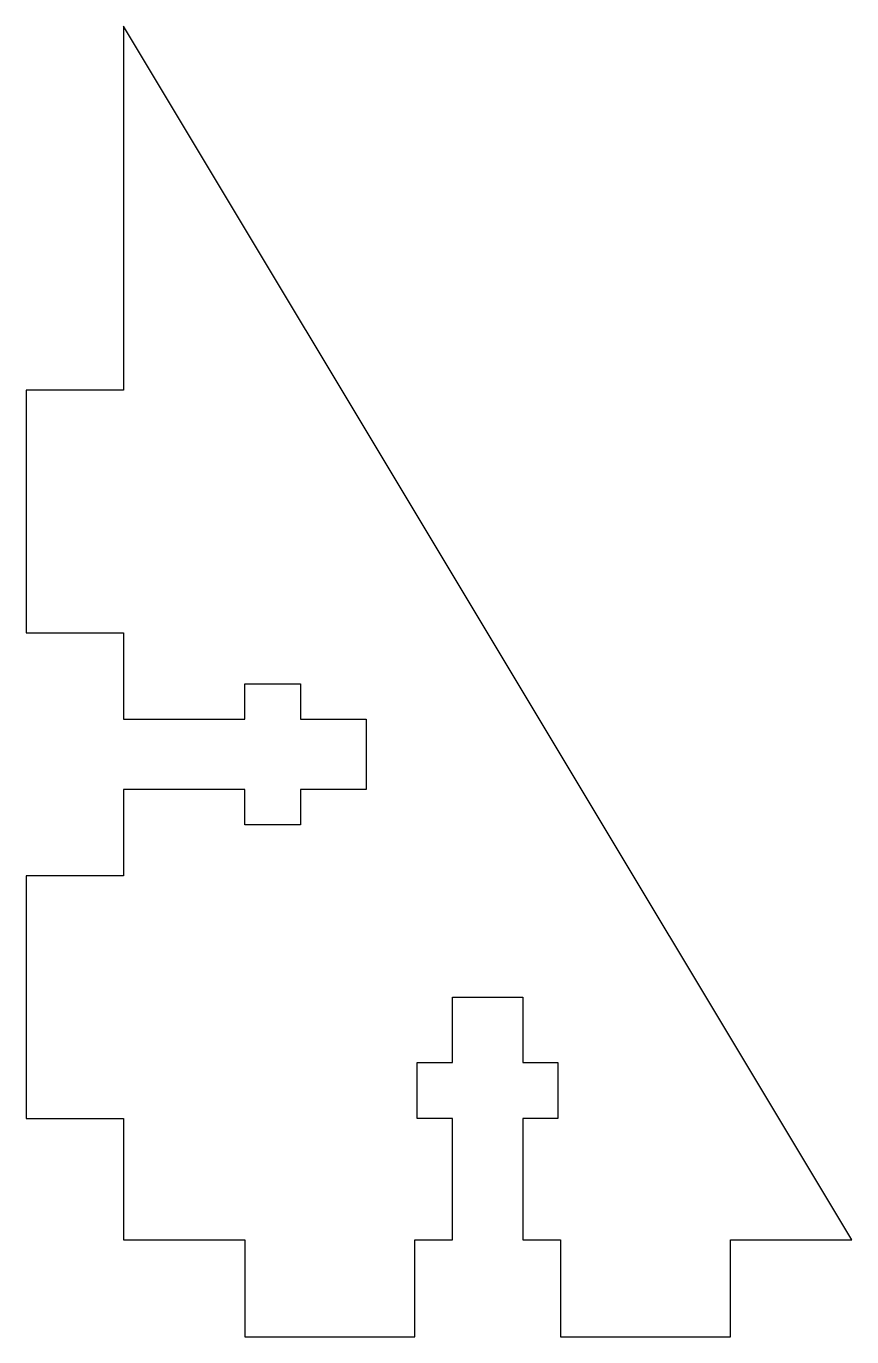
# Model space of a CAD drawing. Header units: millimetres. Extents: x -15 to 19, y -10.6 to 43.4.
import ezdxf

# ---------------------------------------------------------------- set-up
doc = ezdxf.new("R2010")
doc.units = ezdxf.units.MM

msp = doc.modelspace()

# ---------------------------------------------------------------- linework, layer by layer
msp.add_lwpolyline([(-11.029, 14.832), (-6.029, 14.832), (-6.029, 16.282), (-3.729, 16.282), (-3.729, 14.832), (-1.029, 14.832), (-1.029, 11.932), (-3.729, 11.932), (-3.729, 10.482), (-6.029, 10.482), (-6.029, 11.932), (-11.029, 11.932), (-11.029, 8.382), (-15.029, 8.382), (-15.029, -1.618), (-11.029, -1.618), (-11.029, -6.618), (-6.029, -6.618), (-6.029, -10.618), (0.971, -10.618), (0.971, -6.618), (2.521, -6.618), (2.521, -1.618), (1.071, -1.618), (1.071, 0.682), (2.521, 0.682), (2.521, 3.382), (5.421, 3.382), (5.421, 0.682), (6.871, 0.682), (6.871, -1.618), (5.421, -1.618), (5.421, -6.618), (6.971, -6.618), (6.971, -10.618), (13.971, -10.618), (13.971, -6.618), (18.971, -6.618), (-11.029, 43.382), (-11.029, 28.382), (-15.029, 28.382), (-15.029, 18.382), (-11.029, 18.382)], close=True)

doc.saveas('drawing.dxf')
